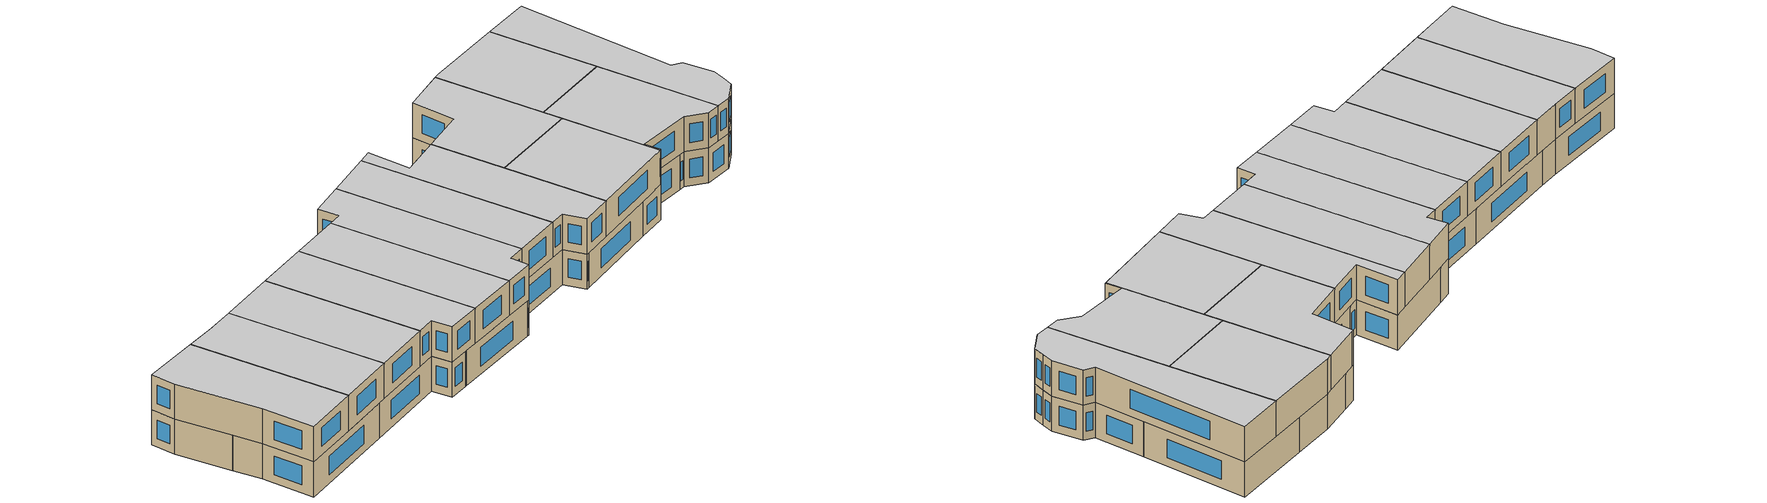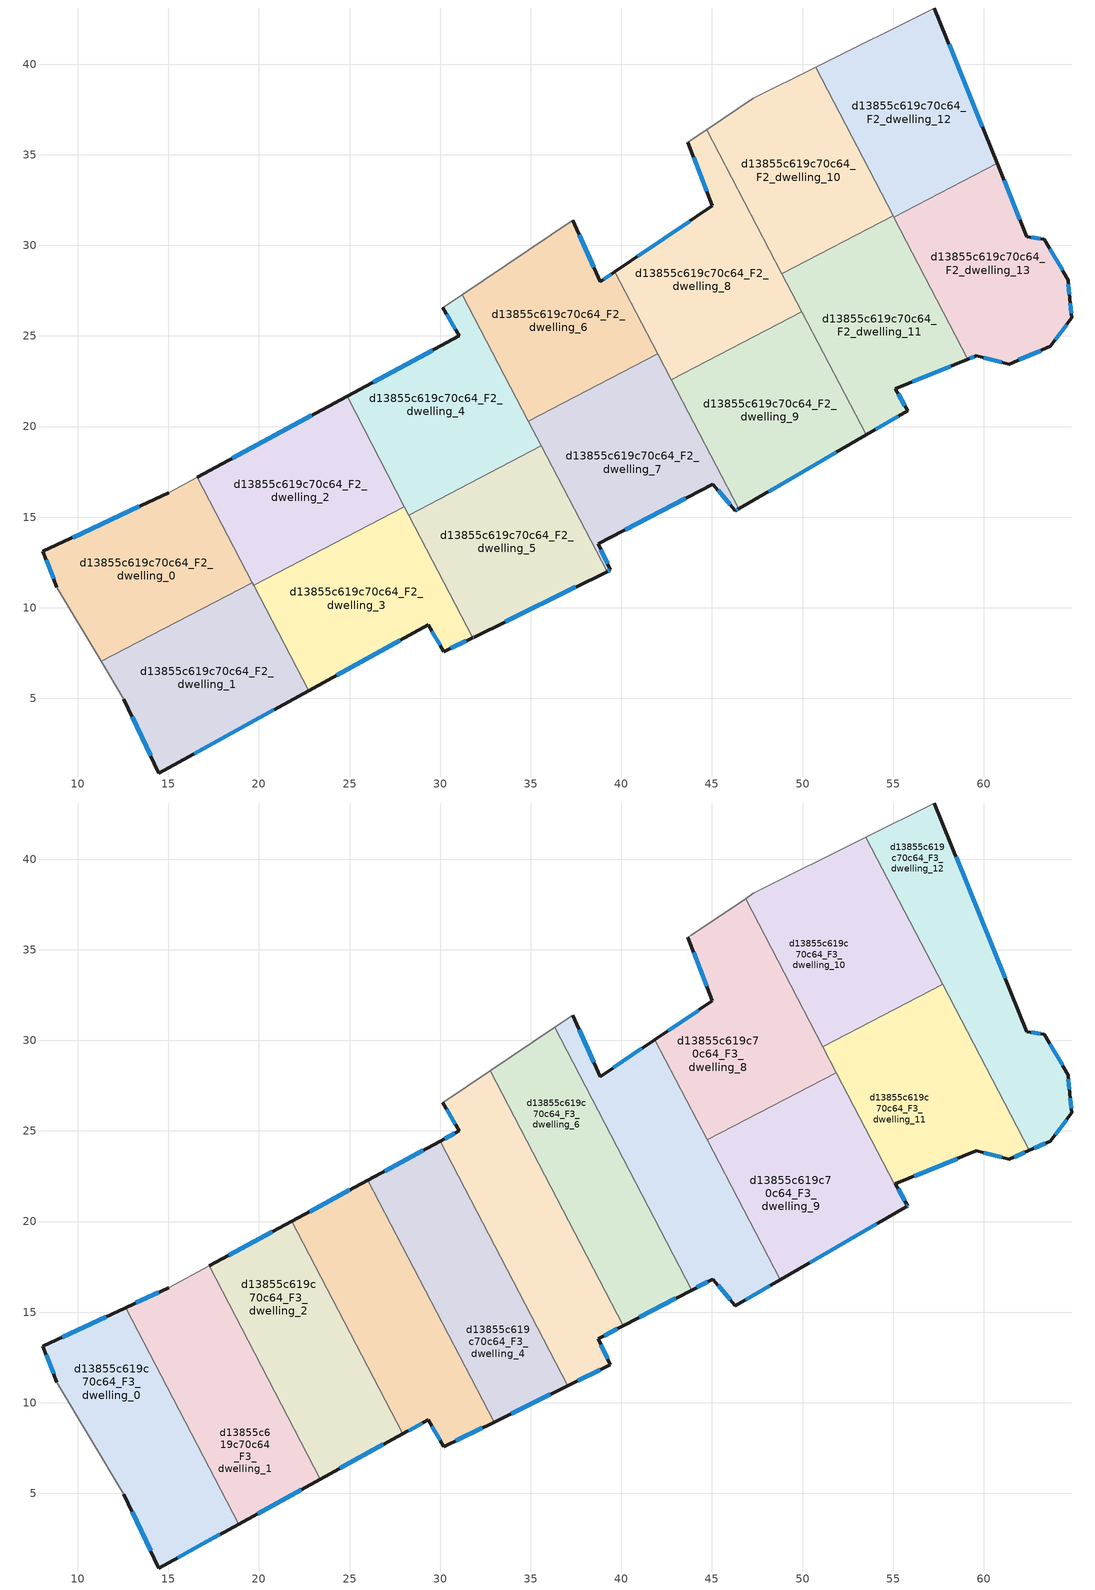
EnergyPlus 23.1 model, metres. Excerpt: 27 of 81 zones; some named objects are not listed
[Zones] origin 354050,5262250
d13855c619c70c64_F2_dwelling_0
 floor to d13855c619c70c64_F1_dwelling_0 (EU_floor_Construction): 16.6,17.2 19.63,11.39 11.3,7.04 8.85,11.13 8.08,13.12 15.03,16.36 z6
 wall outside (EU_wall_Construction): 15.03,16.36 8.08,13.12 8.85,11.13 z6:9
 wall adiabatic (EU_wall_Construction): 8.85,11.13 11.3,7.04 / 16.6,17.2 15.03,16.36 z6:9
 wall to d13855c619c70c64_F2_dwelling_1 (EU_wall_Construction): 11.3,7.04 19.63,11.39 z6:9
 wall to d13855c619c70c64_F2_dwelling_2 (EU_wall_Construction): 19.63,11.39 16.6,17.2 z6:9
 window (EU_Window_Construction): 8.26,12.65 8.67,11.59 / 13.39,15.59 9.71,13.88 z6.7:8.3
d13855c619c70c64_F2_dwelling_1
 floor to d13855c619c70c64_F1_dwelling_1 (EU_floor_Construction): 19.63,11.39 22.74,5.43 14.48,0.88 12.55,4.95 11.3,7.04 z6
 wall outside (EU_wall_Construction): 12.55,4.95 14.48,0.88 22.74,5.43 z6:9
 wall adiabatic (EU_wall_Construction): 11.3,7.04 12.55,4.95 z6:9
 wall to d13855c619c70c64_F2_dwelling_3 (EU_wall_Construction): 22.74,5.43 19.71,11.24 z6:9
 wall to d13855c619c70c64_F2_dwelling_2 (EU_wall_Construction): 19.71,11.24 19.63,11.39 z6:9
 window (EU_Window_Construction): 13,4 14.03,1.84 / 16.42,1.95 20.8,4.36 z6.7:8.3
d13855c619c70c64_F2_dwelling_10
 floor to d13855c619c70c64_F1_dwelling_10 (EU_floor_Construction): 50.72,39.83 54.99,31.64 48.86,28.43 44.71,36.38 47.29,38.11 z6
 wall to d13855c619c70c64_F2_dwelling_11 (EU_wall_Construction): 48.86,28.43 54.99,31.64 z6:9
 wall adiabatic (EU_wall_Construction): 50.72,39.83 47.29,38.11 44.71,36.38 z6:9
 wall to d13855c619c70c64_F2_dwelling_8 (EU_wall_Construction): 44.71,36.38 48.86,28.43 z6:9
 wall to d13855c619c70c64_F2_dwelling_12 (EU_wall_Construction): 54.99,31.64 50.72,39.83 z6:9
d13855c619c70c64_F2_dwelling_11
 floor to d13855c619c70c64_F1_dwelling_11 (EU_floor_Construction): 54.99,31.64 59.13,23.71 55.12,22.08 55.82,20.88 53.5,19.53 48.86,28.43 z6
 wall outside (EU_wall_Construction): 53.5,19.53 55.82,20.88 55.12,22.08 59.13,23.71 z6:9
 wall to d13855c619c70c64_F2_dwelling_9 (EU_wall_Construction): 49.96,26.33 53.5,19.53 z6:9
 wall to d13855c619c70c64_F2_dwelling_13 (EU_wall_Construction): 59.13,23.71 55.03,31.56 z6:9
 wall to d13855c619c70c64_F2_dwelling_8 (EU_wall_Construction): 48.86,28.43 49.96,26.33 z6:9
 wall to d13855c619c70c64_F2_dwelling_12 (EU_wall_Construction): 55.03,31.56 54.99,31.64 z6:9
 window (EU_Window_Construction): 55.66,21.16 55.29,21.8 / 54.05,19.85 55.27,20.56 / 56.07,22.47 58.19,23.33 z6.7:8.3
d13855c619c70c64_F2_dwelling_12
 floor to d13855c619c70c64_F1_dwelling_12 (EU_floor_Construction): 57.28,43.1 60.74,34.54 55.03,31.56 50.72,39.83 z6
 wall outside (EU_wall_Construction): 60.74,34.54 57.28,43.1 z6:9
 wall to d13855c619c70c64_F2_dwelling_13 (EU_wall_Construction): 55.03,31.56 60.74,34.54 z6:9
 wall adiabatic (EU_wall_Construction): 57.28,43.1 50.72,39.83 z6:9
 window (EU_Window_Construction): 59.93,36.55 58.1,41.09 z6.7:8.3
 ceiling adiabatic (EU_roof_Construction): 60.74,34.54 57.28,43.1 53.5,41.21 57.78,33 z9
d13855c619c70c64_F2_dwelling_13
 floor to d13855c619c70c64_F1_dwelling_13 (EU_floor_Construction): 60.74,34.54 62.39,30.46 63.35,30.35 64.66,28.08 64.75,27.06 64.85,26 63.68,24.43 61.41,23.45 59.58,23.9 59.13,23.71 55.03,31.56 z6
 wall outside (EU_wall_Construction): 59.13,23.71 59.58,23.9 61.41,23.45 63.68,24.43 64.85,26 64.75,27.06 64.66,28.08 63.35,30.35 62.39,30.46 60.74,34.54 z6:9
 window (EU_Window_Construction): 64.73,27.3 64.68,27.84 / 64.82,26.25 64.77,26.81 / 63.96,24.8 64.57,25.63 / 61.95,23.68 63.15,24.2 / 60.01,23.79 60.98,23.55 / 59.24,23.76 59.47,23.85 / 62,31.42 61.13,33.58 / 63.12,30.38 62.61,30.44 / 64.35,28.62 63.66,29.82 z6.7:8.3
d13855c619c70c64_F2_dwelling_2
 floor to d13855c619c70c64_F1_dwelling_2 (EU_floor_Construction): 24.86,21.66 28.03,15.58 19.71,11.24 16.6,17.2 z6
 wall outside (EU_wall_Construction): 24.86,21.66 16.6,17.2 z6:9
 wall to d13855c619c70c64_F2_dwelling_3 (EU_wall_Construction): 19.71,11.24 28.03,15.58 z6:9
 wall to d13855c619c70c64_F2_dwelling_4 (EU_wall_Construction): 28.03,15.58 24.86,21.66 z6:9
 window (EU_Window_Construction): 22.92,20.61 18.54,18.25 z6.7:8.3
d13855c619c70c64_F2_dwelling_3
 floor to d13855c619c70c64_F1_dwelling_3 (EU_floor_Construction): 28.03,15.58 31.81,8.35 30.21,7.57 29.34,9.06 22.74,5.43 19.71,11.24 z6
 wall outside (EU_wall_Construction): 22.74,5.43 29.34,9.06 30.21,7.57 31.81,8.35 z6:9
 wall to d13855c619c70c64_F2_dwelling_5 (EU_wall_Construction): 31.81,8.35 28.28,15.11 z6:9
 wall to d13855c619c70c64_F2_dwelling_4 (EU_wall_Construction): 28.28,15.11 28.03,15.58 z6:9
 window (EU_Window_Construction): 24.29,6.28 27.79,8.21 / 30.58,7.75 31.43,8.17 / 29.54,8.71 30,7.92 z6.7:8.3
d13855c619c70c64_F2_dwelling_4
 floor to d13855c619c70c64_F1_dwelling_4 (EU_floor_Construction): 31.23,27.28 35.59,18.93 28.28,15.11 24.86,21.66 31.06,25.01 30.15,26.55 z6
 wall outside (EU_wall_Construction): 30.15,26.55 31.06,25.01 24.86,21.66 z6:9
 wall adiabatic (EU_wall_Construction): 31.23,27.28 30.15,26.55 z6:9
 wall to d13855c619c70c64_F2_dwelling_5 (EU_wall_Construction): 28.28,15.11 35.59,18.93 z6:9
 wall to d13855c619c70c64_F2_dwelling_6 (EU_wall_Construction): 34.88,20.3 31.23,27.28 z6:9
 wall to d13855c619c70c64_F2_dwelling_7 (EU_wall_Construction): 35.59,18.93 34.88,20.3 z6:9
 window (EU_Window_Construction): 30.36,26.19 30.85,25.37 / 29.6,24.22 26.32,22.45 z6.7:8.3
d13855c619c70c64_F2_dwelling_5
 floor to d13855c619c70c64_F1_dwelling_5 (EU_floor_Construction): 35.59,18.93 39.21,12 31.87,8.38 31.81,8.35 28.28,15.11 z6
 wall outside (EU_wall_Construction): 31.81,8.35 31.87,8.38 39.21,12 z6:9
 wall to d13855c619c70c64_F2_dwelling_7 (EU_wall_Construction): 39.21,12 35.59,18.93 z6:9
 window (EU_Window_Construction): 33.6,9.23 37.49,11.15 / 31.82,8.36 31.86,8.38 z6.7:8.3
d13855c619c70c64_F2_dwelling_6
 floor to d13855c619c70c64_F1_dwelling_6 (EU_floor_Construction): 39.64,28.55 42,24.02 34.88,20.3 31.23,27.28 37.31,31.38 38.84,28 z6
 wall outside (EU_wall_Construction): 39.64,28.55 38.84,28 37.31,31.38 z6:9
 wall to d13855c619c70c64_F2_dwelling_7 (EU_wall_Construction): 34.88,20.3 42,24.02 z6:9
 wall adiabatic (EU_wall_Construction): 37.31,31.38 31.23,27.28 z6:9
 wall to d13855c619c70c64_F2_dwelling_8 (EU_wall_Construction): 42,24.02 39.64,28.55 z6:9
 window (EU_Window_Construction): 38.48,28.8 37.67,30.59 / 39.45,28.42 39.02,28.13 z6.7:8.3
d13855c619c70c64_F2_dwelling_7
 floor to d13855c619c70c64_F1_dwelling_7 (EU_floor_Construction): 42,24.02 46.47,15.46 46.3,15.35 45.05,16.82 38.72,13.54 39.4,12.09 39.21,12 34.88,20.3 z6
 wall outside (EU_wall_Construction): 39.21,12 39.4,12.09 38.72,13.54 45.05,16.82 46.3,15.35 46.47,15.46 z6:9
 wall to d13855c619c70c64_F2_dwelling_9 (EU_wall_Construction): 46.47,15.46 42.76,22.57 z6:9
 wall to d13855c619c70c64_F2_dwelling_8 (EU_wall_Construction): 42.76,22.58 42,24.02 z6:9
 window (EU_Window_Construction): 46.34,15.38 46.43,15.43 / 45.35,16.47 46.01,15.7 / 40.2,14.31 43.57,16.05 / 39.24,12.43 38.88,13.2 / 39.25,12.02 39.35,12.07 z6.7:8.3
d13855c619c70c64_F2_dwelling_8
 floor to d13855c619c70c64_F1_dwelling_8 (EU_floor_Construction): 44.71,36.38 49.96,26.33 42.76,22.58 39.64,28.55 45.03,32.18 43.68,35.68 z6
 wall outside (EU_wall_Construction): 43.68,35.68 45.03,32.18 39.64,28.55 z6:9
 wall adiabatic (EU_wall_Construction): 44.71,36.38 43.68,35.68 z6:9
 wall to d13855c619c70c64_F2_dwelling_9 (EU_wall_Construction): 42.76,22.58 49.96,26.33 z6:9
 window (EU_Window_Construction): 43.99,34.86 44.71,33 / 43.76,31.32 40.91,29.4 z6.7:8.3
d13855c619c70c64_F2_dwelling_9
 floor to d13855c619c70c64_F1_dwelling_9 (EU_floor_Construction): 49.96,26.33 53.5,19.53 46.47,15.46 42.76,22.58 z6
 wall outside (EU_wall_Construction): 46.47,15.46 53.5,19.53 z6:9
 window (EU_Window_Construction): 48.12,16.41 51.85,18.58 z6.7:8.3
d13855c619c70c64_F3_dwelling_0
 floor to d13855c619c70c64_F2_dwelling_0 (EU_floor_Construction): 12.65,15.24 15.72,9.35 11.3,7.04 8.85,11.13 8.08,13.12 z9
 floor to d13855c619c70c64_F2_dwelling_1 (EU_floor_Construction): 15.72,9.35 18.88,3.3 14.48,0.88 12.55,4.95 11.3,7.04 z9
 wall outside (EU_wall_Construction): 12.55,4.95 14.48,0.88 18.88,3.3 / 12.65,15.25 8.08,13.12 8.85,11.13 z9:12
 wall adiabatic (EU_wall_Construction): 8.85,11.13 12.55,4.95 z9:12
 wall to d13855c619c70c64_F3_dwelling_1 (EU_wall_Construction): 18.88,3.3 12.65,15.25 z9:12
 window (EU_Window_Construction): 15.51,1.45 17.85,2.73 / 13,4 14.03,1.84 / 8.26,12.65 8.67,11.59 / 11.57,14.74 9.15,13.62 z9.7:11.3
 ceiling to d13855c619c70c64_F4_dwelling_0 (EU_floor_Construction): 18.88,3.3 12.65,15.25 8.08,13.12 8.85,11.13 12.55,4.95 14.48,0.88 z12
d13855c619c70c64_F3_dwelling_1
 floor to d13855c619c70c64_F2_dwelling_1 (EU_floor_Construction): 19.63,11.39 22.74,5.43 18.88,3.3 15.72,9.35 z9
 floor to d13855c619c70c64_F2_dwelling_0 (EU_floor_Construction): 16.6,17.2 19.63,11.39 15.72,9.35 12.65,15.24 15.03,16.36 z9
 floor to d13855c619c70c64_F2_dwelling_2 (EU_floor_Construction): 17.25,17.55 20.37,11.58 19.71,11.24 16.6,17.2 z9
 floor to d13855c619c70c64_F2_dwelling_3 (EU_floor_Construction): 20.37,11.58 23.39,5.79 22.74,5.43 19.71,11.24 z9
 wall outside (EU_wall_Construction): 18.88,3.3 23.39,5.79 / 15.03,16.36 12.65,15.25 z9:12
 wall adiabatic (EU_wall_Construction): 17.25,17.55 15.03,16.36 z9:12
 wall to d13855c619c70c64_F3_dwelling_2 (EU_wall_Construction): 23.39,5.79 17.25,17.55 z9:12
 window (EU_Window_Construction): 19.94,3.88 22.33,5.2 / 14.47,16.09 13.2,15.51 z9.7:11.3
 ceiling to d13855c619c70c64_F4_dwelling_1 (EU_floor_Construction): 23.39,5.79 17.25,17.55 15.03,16.36 12.65,15.25 18.88,3.3 z12
d13855c619c70c64_F3_dwelling_10
 floor to d13855c619c70c64_F2_dwelling_10 (EU_floor_Construction): 50.72,39.83 54.98,31.67 51.12,29.66 46.86,37.82 47.29,38.11 z9
 floor to d13855c619c70c64_F2_dwelling_12 (EU_floor_Construction): 53.5,41.21 57.73,33.1 54.98,31.67 50.72,39.83 z9
 wall adiabatic (EU_wall_Construction): 53.5,41.21 47.29,38.11 46.86,37.82 z9:12
 wall to d13855c619c70c64_F3_dwelling_11 (EU_wall_Construction): 51.12,29.66 57.73,33.1 z9:12
 wall to d13855c619c70c64_F3_dwelling_12 (EU_wall_Construction): 57.73,33.1 53.5,41.21 z9:12
 wall to d13855c619c70c64_F3_dwelling_8 (EU_wall_Construction): 46.86,37.82 51.12,29.66 z9:12
 ceiling to d13855c619c70c64_F4_dwelling_10 (EU_floor_Construction): 57.73,33.1 53.5,41.21 47.29,38.11 46.86,37.82 51.12,29.66 z12
d13855c619c70c64_F3_dwelling_11
 floor to d13855c619c70c64_F2_dwelling_11 (EU_floor_Construction): 54.99,31.64 59.13,23.71 55.12,22.08 55.82,20.88 55.73,20.82 51.14,29.62 z9
 floor to d13855c619c70c64_F2_dwelling_13 (EU_floor_Construction): 57.78,33 62.52,23.93 61.41,23.45 59.58,23.9 59.13,23.71 55.03,31.56 z9
 floor to d13855c619c70c64_F2_dwelling_12 (EU_floor_Construction): 57.73,33.1 57.78,33 55.03,31.56 54.98,31.67 z9
 floor to d13855c619c70c64_F2_dwelling_10 (EU_floor_Construction): 54.98,31.67 54.99,31.64 51.14,29.62 51.12,29.66 z9
 wall outside (EU_wall_Construction): 55.73,20.82 55.82,20.88 55.12,22.08 59.58,23.9 61.41,23.45 62.52,23.92 z9:12
 wall to d13855c619c70c64_F3_dwelling_9 (EU_wall_Construction): 51.87,28.23 55.73,20.82 z9:12
 wall to d13855c619c70c64_F3_dwelling_12 (EU_wall_Construction): 62.52,23.92 57.73,33.1 z9:12
 wall to d13855c619c70c64_F3_dwelling_8 (EU_wall_Construction): 51.12,29.65 51.86,28.23 z9:12
 window (EU_Window_Construction): 56.17,22.51 58.53,23.47 / 55.66,21.16 55.29,21.8 / 55.75,20.84 55.8,20.86 / 61.67,23.56 62.26,23.81 / 60.01,23.79 60.98,23.55 z9.7:11.3
 ceiling to d13855c619c70c64_F4_dwelling_11 (EU_floor_Construction): 61.41,23.45 62.52,23.92 57.73,33.1 51.12,29.66 55.73,20.82 55.82,20.88 55.12,22.08 59.58,23.9 z12
d13855c619c70c64_F3_dwelling_12
 floor to d13855c619c70c64_F2_dwelling_13 (EU_floor_Construction): 60.74,34.54 62.39,30.46 63.35,30.35 64.66,28.08 64.75,27.06 64.85,26 63.68,24.43 62.52,23.93 57.78,33 z9
 floor adiabatic (EU_floor_Construction): 57.28,43.1 60.74,34.54 57.78,33 53.5,41.21 z9
 wall outside (EU_wall_Construction): 62.52,23.92 63.68,24.43 64.85,26 64.75,27.06 64.66,28.08 63.35,30.35 62.39,30.46 57.28,43.1 z9:12
 wall adiabatic (EU_wall_Construction): 57.28,43.1 53.5,41.21 z9:12
 window (EU_Window_Construction): 64.35,28.62 63.66,29.82 / 64.73,27.3 64.68,27.84 / 64.82,26.25 64.77,26.81 / 63.96,24.8 64.57,25.63 / 62.79,24.04 63.41,24.31 / 61.19,33.43 58.48,40.13 / 63.12,30.38 62.61,30.44 z9.7:11.3
 ceiling to d13855c619c70c64_F4_dwelling_12 (EU_floor_Construction): 63.68,24.43 64.85,26 64.75,27.06 64.66,28.08 63.35,30.35 62.39,30.46 57.28,43.1 53.5,41.21 62.52,23.92 z12
d13855c619c70c64_F3_dwelling_2
 floor to d13855c619c70c64_F2_dwelling_2 (EU_floor_Construction): 21.81,20.01 24.96,13.98 20.37,11.58 17.25,17.55 z9
 floor to d13855c619c70c64_F2_dwelling_3 (EU_floor_Construction): 24.96,13.98 27.93,8.29 23.39,5.79 20.37,11.58 z9
 wall outside (EU_wall_Construction): 21.81,20.01 17.25,17.55 / 23.39,5.79 27.93,8.29 z9:12
 wall to d13855c619c70c64_F3_dwelling_3 (EU_wall_Construction): 27.93,8.29 21.81,20.01 z9:12
 window (EU_Window_Construction): 20.74,19.44 18.32,18.13 / 24.46,6.37 26.86,7.7 z9.7:11.3
 ceiling to d13855c619c70c64_F4_dwelling_2 (EU_floor_Construction): 27.93,8.29 21.81,20.01 17.25,17.55 23.39,5.79 z12
d13855c619c70c64_F3_dwelling_3
 floor to d13855c619c70c64_F2_dwelling_3 (EU_floor_Construction): 28.03,15.58 31.81,8.35 30.21,7.57 29.34,9.06 27.93,8.29 24.96,13.98 z9
 floor to d13855c619c70c64_F2_dwelling_2 (EU_floor_Construction): 24.86,21.66 28.03,15.58 24.96,13.98 21.81,20.01 z9
 floor to d13855c619c70c64_F2_dwelling_4 (EU_floor_Construction): 26.01,22.28 29.43,15.72 28.28,15.11 24.86,21.66 z9
 floor to d13855c619c70c64_F2_dwelling_5 (EU_floor_Construction): 29.43,15.72 32.98,8.93 31.81,8.35 28.28,15.11 z9
 wall outside (EU_wall_Construction): 27.93,8.29 29.34,9.06 30.21,7.57 32.98,8.93 / 26.01,22.28 21.81,20.01 z9:12
 wall to d13855c619c70c64_F3_dwelling_4 (EU_wall_Construction): 32.98,8.93 26.01,22.28 z9:12
 window (EU_Window_Construction): 29.54,8.71 30,7.92 / 28.26,8.47 29.01,8.88 / 25.02,21.75 22.79,20.55 / 30.86,7.89 32.33,8.61 z9.7:11.3
 ceiling to d13855c619c70c64_F4_dwelling_3 (EU_floor_Construction): 32.98,8.93 26.01,22.28 21.81,20.01 27.93,8.29 29.34,9.06 30.21,7.57 z12
d13855c619c70c64_F3_dwelling_4
 floor to d13855c619c70c64_F2_dwelling_4 (EU_floor_Construction): 30,24.43 33.45,17.81 29.43,15.72 26.01,22.28 z9
 floor to d13855c619c70c64_F2_dwelling_5 (EU_floor_Construction): 33.45,17.81 37.04,10.93 32.98,8.93 29.43,15.72 z9
 wall outside (EU_wall_Construction): 30,24.43 26.01,22.28 / 32.98,8.93 37.04,10.93 z9:12
 wall to d13855c619c70c64_F3_dwelling_5 (EU_wall_Construction): 37.04,10.93 30,24.43 z9:12
 window (EU_Window_Construction): 29.06,23.93 26.94,22.79 / 33.93,9.4 36.09,10.46 z9.7:11.3
 ceiling to d13855c619c70c64_F4_dwelling_4 (EU_floor_Construction): 37.04,10.93 30,24.43 26.01,22.28 32.98,8.93 z12
d13855c619c70c64_F3_dwelling_5
 floor to d13855c619c70c64_F2_dwelling_4 (EU_floor_Construction): 31.23,27.28 35.59,18.93 33.45,17.81 30,24.43 31.06,25.01 30.15,26.55 z9
 floor to d13855c619c70c64_F2_dwelling_5 (EU_floor_Construction): 35.59,18.93 39.21,12 37.04,10.93 33.45,17.81 z9
 floor to d13855c619c70c64_F2_dwelling_6 (EU_floor_Construction): 32.77,28.32 36.51,21.16 34.88,20.3 31.23,27.28 z9
 floor to d13855c619c70c64_F2_dwelling_7 (EU_floor_Construction): 36.51,21.16 40.11,14.26 38.72,13.54 39.4,12.09 39.21,12 34.88,20.3 z9
 wall outside (EU_wall_Construction): 37.04,10.93 39.4,12.09 38.72,13.54 40.11,14.26 / 30.15,26.55 31.06,25.01 30,24.43 z9:12
 wall to d13855c619c70c64_F3_dwelling_6 (EU_wall_Construction): 40.11,14.26 32.77,28.32 z9:12
 wall adiabatic (EU_wall_Construction): 32.77,28.32 30.15,26.55 z9:12
 window (EU_Window_Construction): 39.04,13.71 39.78,14.09 / 39.24,12.43 38.88,13.2 / 37.6,11.2 38.84,11.82 / 30.81,24.87 30.25,24.57 / 30.36,26.19 30.85,25.37 z9.7:11.3
 ceiling to d13855c619c70c64_F4_dwelling_5 (EU_floor_Construction): 39.4,12.09 38.72,13.54 40.11,14.26 32.77,28.32 30.15,26.55 31.06,25.01 30,24.43 37.04,10.93 z12
d13855c619c70c64_F3_dwelling_6
 floor to d13855c619c70c64_F2_dwelling_6 (EU_floor_Construction): 36.33,30.72 40.29,23.13 36.51,21.16 32.77,28.32 z9
 floor to d13855c619c70c64_F2_dwelling_7 (EU_floor_Construction): 40.29,23.13 43.9,16.22 40.11,14.26 36.51,21.16 z9
 wall outside (EU_wall_Construction): 40.11,14.26 43.9,16.22 z9:12
 wall adiabatic (EU_wall_Construction): 36.33,30.72 32.77,28.32 z9:12
 wall to d13855c619c70c64_F3_dwelling_7 (EU_wall_Construction): 43.9,16.22 36.33,30.72 z9:12
 window (EU_Window_Construction): 41,14.72 43.01,15.76 z9.7:11.3
 ceiling to d13855c619c70c64_F4_dwelling_6 (EU_floor_Construction): 43.9,16.22 36.33,30.72 32.77,28.32 40.11,14.26 z12
d13855c619c70c64_F3_dwelling_7
 floor to d13855c619c70c64_F2_dwelling_7 (EU_floor_Construction): 42,24.02 46.47,15.46 46.3,15.35 45.05,16.82 43.9,16.22 40.29,23.13 z9
 floor to d13855c619c70c64_F2_dwelling_6 (EU_floor_Construction): 39.64,28.55 42,24.02 40.29,23.13 36.33,30.72 37.31,31.38 38.84,28 z9
 floor to d13855c619c70c64_F2_dwelling_8 (EU_floor_Construction): 41.84,30.03 45.1,23.8 42.76,22.58 39.64,28.55 z9
 floor to d13855c619c70c64_F2_dwelling_9 (EU_floor_Construction): 45.1,23.8 48.76,16.78 46.47,15.46 42.76,22.58 z9
 wall outside (EU_wall_Construction): 43.9,16.22 45.05,16.82 46.3,15.35 48.76,16.78 / 41.84,30.03 38.84,28 37.31,31.38 z9:12
 wall adiabatic (EU_wall_Construction): 37.31,31.38 36.33,30.72 z9:12
 wall to d13855c619c70c64_F3_dwelling_9 (EU_wall_Construction): 48.76,16.78 44.73,24.5 z9:12
 wall to d13855c619c70c64_F3_dwelling_8 (EU_wall_Construction): 44.73,24.5 41.84,30.03 z9:12
 window (EU_Window_Construction): 46.88,15.69 48.18,16.45 / 45.35,16.47 46.01,15.7 / 44.17,16.36 44.78,16.68 / 38.48,28.8 37.67,30.59 / 41.14,29.56 39.54,28.48 z9.7:11.3
 ceiling to d13855c619c70c64_F4_dwelling_7 (EU_floor_Construction): 48.76,16.78 41.84,30.03 38.84,28 37.31,31.38 36.33,30.72 43.9,16.22 45.05,16.82 46.3,15.35 z12
d13855c619c70c64_F3_dwelling_8
 floor to d13855c619c70c64_F2_dwelling_8 (EU_floor_Construction): 44.71,36.38 49.59,27.04 44.73,24.5 41.84,30.03 45.03,32.18 43.68,35.68 43.85,35.79 z9
 floor to d13855c619c70c64_F2_dwelling_10 (EU_floor_Construction): 46.86,37.82 51.14,29.62 48.86,28.43 44.71,36.38 z9
 floor to d13855c619c70c64_F2_dwelling_11 (EU_floor_Construction): 51.14,29.62 51.86,28.23 49.59,27.04 48.86,28.43 z9
 wall outside (EU_wall_Construction): 43.68,35.68 45.03,32.18 41.84,30.03 z9:12
 wall to d13855c619c70c64_F3_dwelling_9 (EU_wall_Construction): 44.73,24.5 51.86,28.23 z9:12
 wall adiabatic (EU_wall_Construction): 46.86,37.82 43.85,35.79 43.68,35.68 z9:12
 window (EU_Window_Construction): 44.28,31.67 42.59,30.53 / 43.99,34.86 44.71,33 z9.7:11.3
 ceiling to d13855c619c70c64_F4_dwelling_8 (EU_floor_Construction): 51.86,28.23 46.86,37.82 43.85,35.79 43.68,35.68 45.03,32.18 41.84,30.03 44.73,24.5 z12
d13855c619c70c64_F3_dwelling_9
 floor to d13855c619c70c64_F2_dwelling_9 (EU_floor_Construction): 49.96,26.33 53.5,19.53 48.76,16.78 45.1,23.8 z9
 floor to d13855c619c70c64_F2_dwelling_11 (EU_floor_Construction): 51.86,28.23 55.73,20.82 53.5,19.53 49.59,27.04 z9
 floor to d13855c619c70c64_F2_dwelling_8 (EU_floor_Construction): 49.59,27.04 49.96,26.33 45.1,23.8 44.73,24.5 z9
 wall outside (EU_wall_Construction): 48.76,16.78 55.73,20.82 z9:12
 window (EU_Window_Construction): 50.4,17.73 54.09,19.87 z9.7:11.3
 ceiling to d13855c619c70c64_F4_dwelling_9 (EU_floor_Construction): 55.73,20.82 51.86,28.23 44.73,24.5 48.76,16.78 z12
[Building]
EU S2 Campaign: North Axis=0; Terrain=City; Solar Distribution=FullExterior
[Site:Location]
Budapest.Ferenc.Liszt.Intl.AP: Latitude=47.437; Longitude=19.256; Time Zone=1; Elevation=185
[SizingPeriod:WeatherFileDays]
AnnualSizingPeriod: Begin Month=1; Begin Day of Month=1; End Month=12; End Day of Month=31; Day of Week for Start Day=Monday; Use Weather File Daylight Saving Period=No; Use Weather File Rain and Snow Indicators=No
[MATERIAL]
EU_InternalMass_Material: Roughness=MediumRough; Thickness=0.1; Conductivity=1; Density=1800; Specific Heat=900; Thermal Absorptance=0.9; Solar Absorptance=0.7; Visible Absorptance=0.7
[MATERIAL:NOMASS] Roughness=MediumRough; Thermal Absorptance=0.9; Solar Absorptance=0.7; Visible Absorptance=0.7
Name | Thermal Resistance
EU_wall_NoMass | 0.832559
EU_roof_NoMass | 1.39638
EU_floor_NoMass | 0.872794
[WINDOWMATERIAL:SIMPLEGLAZINGSYSTEM]
EU_Window_SimpleGlazing: UFactor=2.79869; Solar Heat Gain Coefficient=0.75; Visible Transmittance=0.75
[CONSTRUCTION]
EU_wall_Construction: EU_wall_NoMass
EU_roof_Construction: EU_roof_NoMass
EU_floor_Construction: EU_floor_NoMass
EU_Window_Construction: EU_Window_SimpleGlazing
EU_InternalMass_Construction: EU_InternalMass_Material
[ZONE] Type=1; Multiplier=1; Ceiling Height=autocalculate; Floor Area=autocalculate; Part of Total Floor Area=Yes
Name | Volume
d13855c619c70c64_F2_dwelling_0; d13855c619c70c64_F2_dwelling_6 | 191.247
d13855c619c70c64_F3_dwelling_0; d13855c619c70c64_F3_dwelling_4 | 205.956
d13855c619c70c64_F2_dwelling_1 | 191.25
d13855c619c70c64_F3_dwelling_1; d13855c619c70c64_F3_dwelling_12 | 205.963
d13855c619c70c64_F2_dwelling_10 | 191.259
d13855c619c70c64_F3_dwelling_10 | 205.96
d13855c619c70c64_F2_dwelling_11 | 191.258
d13855c619c70c64_F3_dwelling_11 | 205.975
d13855c619c70c64_F2_dwelling_12 | 191.24
d13855c619c70c64_F2_dwelling_13 | 191.23
d13855c619c70c64_F2_dwelling_2 | 191.26
d13855c619c70c64_F3_dwelling_2 | 205.974
d13855c619c70c64_F2_dwelling_3 | 191.272
d13855c619c70c64_F3_dwelling_3 | 205.93
d13855c619c70c64_F2_dwelling_4 | 191.237
d13855c619c70c64_F2_dwelling_5 | 191.245
d13855c619c70c64_F3_dwelling_5 | 205.981
d13855c619c70c64_F3_dwelling_6 | 205.952
d13855c619c70c64_F2_dwelling_7 | 191.242
d13855c619c70c64_F3_dwelling_7 | 205.966
d13855c619c70c64_F2_dwelling_8 | 191.261
d13855c619c70c64_F3_dwelling_8 | 205.939
d13855c619c70c64_F2_dwelling_9 | 191.231
d13855c619c70c64_F3_dwelling_9 | 205.938
[INTERNALMASS] Construction=EU_InternalMass_Construction
Name | Zone or ZoneList | Surface Area
d13855c619c70c64_F2_dwelling_0_EU_InternalMass | d13855c619c70c64_F2_dwelling_0 | 63.7496
d13855c619c70c64_F2_dwelling_1_EU_InternalMass | d13855c619c70c64_F2_dwelling_1 | 63.7485
d13855c619c70c64_F2_dwelling_2_EU_InternalMass | d13855c619c70c64_F2_dwelling_2 | 63.7523
d13855c619c70c64_F2_dwelling_3_EU_InternalMass | d13855c619c70c64_F2_dwelling_3 | 63.7565
d13855c619c70c64_F2_dwelling_4_EU_InternalMass | d13855c619c70c64_F2_dwelling_4 | 63.745
d13855c619c70c64_F2_dwelling_5_EU_InternalMass | d13855c619c70c64_F2_dwelling_5 | 63.7478
d13855c619c70c64_F2_dwelling_6_EU_InternalMass | d13855c619c70c64_F2_dwelling_6 | 63.7481
d13855c619c70c64_F2_dwelling_7_EU_InternalMass | d13855c619c70c64_F2_dwelling_7 | 63.7469
d13855c619c70c64_F2_dwelling_8_EU_InternalMass | d13855c619c70c64_F2_dwelling_8 | 63.7543
d13855c619c70c64_F2_dwelling_9_EU_InternalMass | d13855c619c70c64_F2_dwelling_9 | 63.7439
d13855c619c70c64_F2_dwelling_10_EU_InternalMass | d13855c619c70c64_F2_dwelling_10 | 63.7533
d13855c619c70c64_F2_dwelling_11_EU_InternalMass | d13855c619c70c64_F2_dwelling_11 | 63.7528
d13855c619c70c64_F2_dwelling_12_EU_InternalMass | d13855c619c70c64_F2_dwelling_12 | 63.7467
d13855c619c70c64_F2_dwelling_13_EU_InternalMass | d13855c619c70c64_F2_dwelling_13 | 63.7429
d13855c619c70c64_F3_dwelling_0_EU_InternalMass | d13855c619c70c64_F3_dwelling_0 | 68.652
d13855c619c70c64_F3_dwelling_1_EU_InternalMass | d13855c619c70c64_F3_dwelling_1 | 68.6542
d13855c619c70c64_F3_dwelling_2_EU_InternalMass | d13855c619c70c64_F3_dwelling_2 | 68.6582
d13855c619c70c64_F3_dwelling_3_EU_InternalMass | d13855c619c70c64_F3_dwelling_3 | 68.645
d13855c619c70c64_F3_dwelling_4_EU_InternalMass | d13855c619c70c64_F3_dwelling_4 | 68.6521
d13855c619c70c64_F3_dwelling_5_EU_InternalMass | d13855c619c70c64_F3_dwelling_5 | 68.6605
d13855c619c70c64_F3_dwelling_6_EU_InternalMass | d13855c619c70c64_F3_dwelling_6 | 68.6508
d13855c619c70c64_F3_dwelling_7_EU_InternalMass | d13855c619c70c64_F3_dwelling_7 | 68.6554
d13855c619c70c64_F3_dwelling_8_EU_InternalMass | d13855c619c70c64_F3_dwelling_8 | 68.65
d13855c619c70c64_F3_dwelling_9_EU_InternalMass | d13855c619c70c64_F3_dwelling_9 | 68.6451
d13855c619c70c64_F3_dwelling_10_EU_InternalMass | d13855c619c70c64_F3_dwelling_10 | 68.6513
d13855c619c70c64_F3_dwelling_11_EU_InternalMass | d13855c619c70c64_F3_dwelling_11 | 68.6581
d13855c619c70c64_F3_dwelling_12_EU_InternalMass | d13855c619c70c64_F3_dwelling_12 | 68.6542
[OTHEREQUIPMENT] Fuel Type=Electricity; Design Level Calculation Method=Watts/Area; Power per Zone Floor Area=1; Fraction Latent=0; Fraction Radiant=0; Fraction Lost=0; Carbon Dioxide Generation Rate=0; EndUse Subcategory=EU_Step8_InternalGains
Name | Zone or ZoneList or Space or SpaceList | Schedule
EU_Step8_InternalGain_d13855c619c70c64_F2_dwelling_0_f000 | d13855c619c70c64_F2_dwelling_0 | EU_Step8_GainSchedule_d13855c619c70c64_F2_dwelling_0_f000
EU_Step8_InternalGain_d13855c619c70c64_F2_dwelling_1_f000 | d13855c619c70c64_F2_dwelling_1 | EU_Step8_GainSchedule_d13855c619c70c64_F2_dwelling_1_f000
EU_Step8_InternalGain_d13855c619c70c64_F2_dwelling_2_f000 | d13855c619c70c64_F2_dwelling_2 | EU_Step8_GainSchedule_d13855c619c70c64_F2_dwelling_2_f000
EU_Step8_InternalGain_d13855c619c70c64_F2_dwelling_3_f000 | d13855c619c70c64_F2_dwelling_3 | EU_Step8_GainSchedule_d13855c619c70c64_F2_dwelling_3_f000
EU_Step8_InternalGain_d13855c619c70c64_F2_dwelling_4_f000 | d13855c619c70c64_F2_dwelling_4 | EU_Step8_GainSchedule_d13855c619c70c64_F2_dwelling_4_f000
EU_Step8_InternalGain_d13855c619c70c64_F2_dwelling_5_f000 | d13855c619c70c64_F2_dwelling_5 | EU_Step8_GainSchedule_d13855c619c70c64_F2_dwelling_5_f000
EU_Step8_InternalGain_d13855c619c70c64_F2_dwelling_6_f000 | d13855c619c70c64_F2_dwelling_6 | EU_Step8_GainSchedule_d13855c619c70c64_F2_dwelling_6_f000
EU_Step8_InternalGain_d13855c619c70c64_F2_dwelling_7_f000 | d13855c619c70c64_F2_dwelling_7 | EU_Step8_GainSchedule_d13855c619c70c64_F2_dwelling_7_f000
EU_Step8_InternalGain_d13855c619c70c64_F2_dwelling_8_f000 | d13855c619c70c64_F2_dwelling_8 | EU_Step8_GainSchedule_d13855c619c70c64_F2_dwelling_8_f000
EU_Step8_InternalGain_d13855c619c70c64_F2_dwelling_9_f000 | d13855c619c70c64_F2_dwelling_9 | EU_Step8_GainSchedule_d13855c619c70c64_F2_dwelling_9_f000
EU_Step8_InternalGain_d13855c619c70c64_F2_dwelling_10_f000 | d13855c619c70c64_F2_dwelling_10 | EU_Step8_GainSchedule_d13855c619c70c64_F2_dwelling_10_f000
EU_Step8_InternalGain_d13855c619c70c64_F2_dwelling_11_f000 | d13855c619c70c64_F2_dwelling_11 | EU_Step8_GainSchedule_d13855c619c70c64_F2_dwelling_11_f000
EU_Step8_InternalGain_d13855c619c70c64_F2_dwelling_12_f000 | d13855c619c70c64_F2_dwelling_12 | EU_Step8_GainSchedule_d13855c619c70c64_F2_dwelling_12_f000
EU_Step8_InternalGain_d13855c619c70c64_F2_dwelling_13_f000 | d13855c619c70c64_F2_dwelling_13 | EU_Step8_GainSchedule_d13855c619c70c64_F2_dwelling_13_f000
EU_Step8_InternalGain_d13855c619c70c64_F3_dwelling_0_f000 | d13855c619c70c64_F3_dwelling_0 | EU_Step8_GainSchedule_d13855c619c70c64_F3_dwelling_0_f000
EU_Step8_InternalGain_d13855c619c70c64_F3_dwelling_1_f000 | d13855c619c70c64_F3_dwelling_1 | EU_Step8_GainSchedule_d13855c619c70c64_F3_dwelling_1_f000
EU_Step8_InternalGain_d13855c619c70c64_F3_dwelling_2_f000 | d13855c619c70c64_F3_dwelling_2 | EU_Step8_GainSchedule_d13855c619c70c64_F3_dwelling_2_f000
EU_Step8_InternalGain_d13855c619c70c64_F3_dwelling_3_f000 | d13855c619c70c64_F3_dwelling_3 | EU_Step8_GainSchedule_d13855c619c70c64_F3_dwelling_3_f000
EU_Step8_InternalGain_d13855c619c70c64_F3_dwelling_4_f000 | d13855c619c70c64_F3_dwelling_4 | EU_Step8_GainSchedule_d13855c619c70c64_F3_dwelling_4_f000
EU_Step8_InternalGain_d13855c619c70c64_F3_dwelling_5_f000 | d13855c619c70c64_F3_dwelling_5 | EU_Step8_GainSchedule_d13855c619c70c64_F3_dwelling_5_f000
EU_Step8_InternalGain_d13855c619c70c64_F3_dwelling_6_f000 | d13855c619c70c64_F3_dwelling_6 | EU_Step8_GainSchedule_d13855c619c70c64_F3_dwelling_6_f000
EU_Step8_InternalGain_d13855c619c70c64_F3_dwelling_7_f000 | d13855c619c70c64_F3_dwelling_7 | EU_Step8_GainSchedule_d13855c619c70c64_F3_dwelling_7_f000
EU_Step8_InternalGain_d13855c619c70c64_F3_dwelling_8_f000 | d13855c619c70c64_F3_dwelling_8 | EU_Step8_GainSchedule_d13855c619c70c64_F3_dwelling_8_f000
EU_Step8_InternalGain_d13855c619c70c64_F3_dwelling_9_f000 | d13855c619c70c64_F3_dwelling_9 | EU_Step8_GainSchedule_d13855c619c70c64_F3_dwelling_9_f000
EU_Step8_InternalGain_d13855c619c70c64_F3_dwelling_10_f000 | d13855c619c70c64_F3_dwelling_10 | EU_Step8_GainSchedule_d13855c619c70c64_F3_dwelling_10_f000
EU_Step8_InternalGain_d13855c619c70c64_F3_dwelling_11_f000 | d13855c619c70c64_F3_dwelling_11 | EU_Step8_GainSchedule_d13855c619c70c64_F3_dwelling_11_f000
EU_Step8_InternalGain_d13855c619c70c64_F3_dwelling_12_f000 | d13855c619c70c64_F3_dwelling_12 | EU_Step8_GainSchedule_d13855c619c70c64_F3_dwelling_12_f000
[ZONEVENTILATION:DESIGNFLOWRATE] Schedule=EU_AlwaysOn; Design Flow Rate Calculation Method=AirChanges/Hour; Air Changes per Hour=0.475469; Ventilation Type=Natural; Fan Pressure Rise=0; Fan Total Efficiency=1; Constant Term Coefficient=1; Temperature Term Coefficient=0; Velocity Term Coefficient=0; Velocity Squared Term Coefficient=0; Minimum Indoor Temperature=-100; Maximum Indoor Temperature=100; Delta Temperature=-100; Minimum Outdoor Temperature=-100; Maximum Outdoor Temperature=100; Maximum Wind Speed=40
Name | Zone or ZoneList or Space or SpaceList
EU_ConstantAir_d13855c619c70c64_F2_dwelling_0 | d13855c619c70c64_F2_dwelling_0
EU_ConstantAir_d13855c619c70c64_F2_dwelling_1 | d13855c619c70c64_F2_dwelling_1
EU_ConstantAir_d13855c619c70c64_F2_dwelling_2 | d13855c619c70c64_F2_dwelling_2
EU_ConstantAir_d13855c619c70c64_F2_dwelling_3 | d13855c619c70c64_F2_dwelling_3
EU_ConstantAir_d13855c619c70c64_F2_dwelling_4 | d13855c619c70c64_F2_dwelling_4
EU_ConstantAir_d13855c619c70c64_F2_dwelling_5 | d13855c619c70c64_F2_dwelling_5
EU_ConstantAir_d13855c619c70c64_F2_dwelling_6 | d13855c619c70c64_F2_dwelling_6
EU_ConstantAir_d13855c619c70c64_F2_dwelling_7 | d13855c619c70c64_F2_dwelling_7
EU_ConstantAir_d13855c619c70c64_F2_dwelling_8 | d13855c619c70c64_F2_dwelling_8
EU_ConstantAir_d13855c619c70c64_F2_dwelling_9 | d13855c619c70c64_F2_dwelling_9
EU_ConstantAir_d13855c619c70c64_F2_dwelling_10 | d13855c619c70c64_F2_dwelling_10
EU_ConstantAir_d13855c619c70c64_F2_dwelling_11 | d13855c619c70c64_F2_dwelling_11
EU_ConstantAir_d13855c619c70c64_F2_dwelling_12 | d13855c619c70c64_F2_dwelling_12
EU_ConstantAir_d13855c619c70c64_F2_dwelling_13 | d13855c619c70c64_F2_dwelling_13
EU_ConstantAir_d13855c619c70c64_F3_dwelling_0 | d13855c619c70c64_F3_dwelling_0
EU_ConstantAir_d13855c619c70c64_F3_dwelling_1 | d13855c619c70c64_F3_dwelling_1
EU_ConstantAir_d13855c619c70c64_F3_dwelling_2 | d13855c619c70c64_F3_dwelling_2
EU_ConstantAir_d13855c619c70c64_F3_dwelling_3 | d13855c619c70c64_F3_dwelling_3
EU_ConstantAir_d13855c619c70c64_F3_dwelling_4 | d13855c619c70c64_F3_dwelling_4
EU_ConstantAir_d13855c619c70c64_F3_dwelling_5 | d13855c619c70c64_F3_dwelling_5
EU_ConstantAir_d13855c619c70c64_F3_dwelling_6 | d13855c619c70c64_F3_dwelling_6
EU_ConstantAir_d13855c619c70c64_F3_dwelling_7 | d13855c619c70c64_F3_dwelling_7
EU_ConstantAir_d13855c619c70c64_F3_dwelling_8 | d13855c619c70c64_F3_dwelling_8
EU_ConstantAir_d13855c619c70c64_F3_dwelling_9 | d13855c619c70c64_F3_dwelling_9
EU_ConstantAir_d13855c619c70c64_F3_dwelling_10 | d13855c619c70c64_F3_dwelling_10
EU_ConstantAir_d13855c619c70c64_F3_dwelling_11 | d13855c619c70c64_F3_dwelling_11
EU_ConstantAir_d13855c619c70c64_F3_dwelling_12 | d13855c619c70c64_F3_dwelling_12
[HVACTEMPLATE:THERMOSTAT] Constant Heating Setpoint=20; Constant Cooling Setpoint=50
EU_HeatOnly_d13855c619c70c64_F5_dwelling_7; EU_HeatOnly_d13855c619c70c64_F5_dwelling_8; EU_HeatOnly_d13855c619c70c64_F5_dwelling_9; EU_HeatOnly_d13855c619c70c64_F5_dwelling_10; EU_HeatOnly_d13855c619c70c64_F5_dwelling_11; EU_HeatOnly_d13855c619c70c64_F5_dwelling_12
[HVACTEMPLATE:ZONE:IDEALLOADSAIRSYSTEM] System Availability Schedule=EU_AlwaysOn; Maximum Heating Supply Air Temperature=50; Minimum Cooling Supply Air Temperature=13; Maximum Heating Supply Air Humidity Ratio=0.0156; Minimum Cooling Supply Air Humidity Ratio=0.0077; Heating Limit=NoLimit; Cooling Limit=NoLimit; Heating Availability Schedule=EU_AlwaysOn; Cooling Availability Schedule=EU_CoolingOff; Dehumidification Control Type=ConstantSensibleHeatRatio; Cooling Sensible Heat Ratio=0.7; Dehumidification Setpoint=60; Humidification Control Type=None; Humidification Setpoint=30; Outdoor Air Method=None; Outdoor Air Flow Rate per Person=0.00944; Outdoor Air Flow Rate per Zone Floor Area=0; Outdoor Air Flow Rate per Zone=0; Demand Controlled Ventilation Type=None; Outdoor Air Economizer Type=NoEconomizer; Heat Recovery Type=None; Sensible Heat Recovery Effectiveness=0.7; Latent Heat Recovery Effectiveness=0.65
Name | Template Thermostat
d13855c619c70c64_F2_dwelling_0 | EU_HeatOnly_d13855c619c70c64_F2_dwelling_0
d13855c619c70c64_F2_dwelling_1 | EU_HeatOnly_d13855c619c70c64_F2_dwelling_1
d13855c619c70c64_F2_dwelling_2 | EU_HeatOnly_d13855c619c70c64_F2_dwelling_2
d13855c619c70c64_F2_dwelling_3 | EU_HeatOnly_d13855c619c70c64_F2_dwelling_3
d13855c619c70c64_F2_dwelling_4 | EU_HeatOnly_d13855c619c70c64_F2_dwelling_4
d13855c619c70c64_F2_dwelling_5 | EU_HeatOnly_d13855c619c70c64_F2_dwelling_5
d13855c619c70c64_F2_dwelling_6 | EU_HeatOnly_d13855c619c70c64_F2_dwelling_6
d13855c619c70c64_F2_dwelling_7 | EU_HeatOnly_d13855c619c70c64_F2_dwelling_7
d13855c619c70c64_F2_dwelling_8 | EU_HeatOnly_d13855c619c70c64_F2_dwelling_8
d13855c619c70c64_F2_dwelling_9 | EU_HeatOnly_d13855c619c70c64_F2_dwelling_9
d13855c619c70c64_F2_dwelling_10 | EU_HeatOnly_d13855c619c70c64_F2_dwelling_10
d13855c619c70c64_F2_dwelling_11 | EU_HeatOnly_d13855c619c70c64_F2_dwelling_11
d13855c619c70c64_F2_dwelling_12 | EU_HeatOnly_d13855c619c70c64_F2_dwelling_12
d13855c619c70c64_F2_dwelling_13 | EU_HeatOnly_d13855c619c70c64_F2_dwelling_13
d13855c619c70c64_F3_dwelling_0 | EU_HeatOnly_d13855c619c70c64_F3_dwelling_0
d13855c619c70c64_F3_dwelling_1 | EU_HeatOnly_d13855c619c70c64_F3_dwelling_1
d13855c619c70c64_F3_dwelling_2 | EU_HeatOnly_d13855c619c70c64_F3_dwelling_2
d13855c619c70c64_F3_dwelling_3 | EU_HeatOnly_d13855c619c70c64_F3_dwelling_3
d13855c619c70c64_F3_dwelling_4 | EU_HeatOnly_d13855c619c70c64_F3_dwelling_4
d13855c619c70c64_F3_dwelling_5 | EU_HeatOnly_d13855c619c70c64_F3_dwelling_5
d13855c619c70c64_F3_dwelling_6 | EU_HeatOnly_d13855c619c70c64_F3_dwelling_6
d13855c619c70c64_F3_dwelling_7 | EU_HeatOnly_d13855c619c70c64_F3_dwelling_7
d13855c619c70c64_F3_dwelling_8 | EU_HeatOnly_d13855c619c70c64_F3_dwelling_8
d13855c619c70c64_F3_dwelling_9 | EU_HeatOnly_d13855c619c70c64_F3_dwelling_9
d13855c619c70c64_F3_dwelling_10 | EU_HeatOnly_d13855c619c70c64_F3_dwelling_10
d13855c619c70c64_F3_dwelling_11 | EU_HeatOnly_d13855c619c70c64_F3_dwelling_11
d13855c619c70c64_F3_dwelling_12 | EU_HeatOnly_d13855c619c70c64_F3_dwelling_12
[SIZING:ZONE] Zone Cooling Design Supply Air Temperature Input Method=SupplyAirTemperature; Zone Cooling Design Supply Air Temperature=13; Zone Heating Design Supply Air Temperature Input Method=SupplyAirTemperature; Zone Heating Design Supply Air Temperature=50; Zone Cooling Design Supply Air Humidity Ratio=0.008; Zone Heating Design Supply Air Humidity Ratio=0.008; Cooling Design Air Flow Method=DesignDay; Cooling Design Air Flow Rate=0; Cooling Minimum Air Flow per Zone Floor Area=0.000762; Cooling Minimum Air Flow=0; Cooling Minimum Air Flow Fraction=0.2; Heating Design Air Flow Method=DesignDay; Heating Design Air Flow Rate=0; Heating Maximum Air Flow per Zone Floor Area=0.002032; Heating Maximum Air Flow=0.141576; Heating Maximum Air Flow Fraction=0.3; Account for Dedicated Outdoor Air System=No; Dedicated Outdoor Air System Control Strategy=NeutralSupplyAir; Dedicated Outdoor Air Low Setpoint Temperature for Design=autosize; Dedicated Outdoor Air High Setpoint Temperature for Design=autosize; Zone Load Sizing Method=Sensible Load Only No Latent Load; Zone Latent Cooling Design Supply Air Humidity Ratio Input Method=HumidityRatioDifference; Zone Cooling Design Supply Air Humidity Ratio Difference=0.005; Zone Latent Heating Design Supply Air Humidity Ratio Input Method=HumidityRatioDifference; Zone Humidification Design Supply Air Humidity Ratio Difference=0.005
d13855c619c70c64_F2_dwelling_0; d13855c619c70c64_F2_dwelling_1; d13855c619c70c64_F2_dwelling_2; d13855c619c70c64_F2_dwelling_3; d13855c619c70c64_F2_dwelling_4; d13855c619c70c64_F2_dwelling_5; d13855c619c70c64_F2_dwelling_6; d13855c619c70c64_F2_dwelling_7; d13855c619c70c64_F2_dwelling_8; d13855c619c70c64_F2_dwelling_9; d13855c619c70c64_F2_dwelling_10; d13855c619c70c64_F2_dwelling_11; d13855c619c70c64_F2_dwelling_12; d13855c619c70c64_F2_dwelling_13; d13855c619c70c64_F3_dwelling_0; d13855c619c70c64_F3_dwelling_1; d13855c619c70c64_F3_dwelling_2; d13855c619c70c64_F3_dwelling_3; d13855c619c70c64_F3_dwelling_4; d13855c619c70c64_F3_dwelling_5; d13855c619c70c64_F3_dwelling_6; d13855c619c70c64_F3_dwelling_7; d13855c619c70c64_F3_dwelling_8; d13855c619c70c64_F3_dwelling_9; d13855c619c70c64_F3_dwelling_10; d13855c619c70c64_F3_dwelling_11; d13855c619c70c64_F3_dwelling_12
[SCHEDULE:CONSTANT]
Name | Hourly Value
EU_AlwaysOn | 1
EU_CoolingOff | 0
[SCHEDULE:FILE] Column Number=1; Rows to Skip at Top=0; Number of Hours of Data=8760; Column Separator=Comma; Interpolate to Timestep=No; Minutes per Item=60; Adjust Schedule for Daylight Savings=Yes
Name | File
EU_Step8_GainSchedule_d13855c619c70c64_F2_dwelling_0_f000 | ../../schedules/d13855c619c70c64/d13855c619c70c64_F2_dwelling_0_f000_gain.csv
EU_Step8_GainSchedule_d13855c619c70c64_F2_dwelling_1_f000 | ../../schedules/d13855c619c70c64/d13855c619c70c64_F2_dwelling_1_f000_gain.csv
EU_Step8_GainSchedule_d13855c619c70c64_F2_dwelling_2_f000 | ../../schedules/d13855c619c70c64/d13855c619c70c64_F2_dwelling_2_f000_gain.csv
EU_Step8_GainSchedule_d13855c619c70c64_F2_dwelling_3_f000 | ../../schedules/d13855c619c70c64/d13855c619c70c64_F2_dwelling_3_f000_gain.csv
EU_Step8_GainSchedule_d13855c619c70c64_F2_dwelling_4_f000 | ../../schedules/d13855c619c70c64/d13855c619c70c64_F2_dwelling_4_f000_gain.csv
EU_Step8_GainSchedule_d13855c619c70c64_F2_dwelling_5_f000 | ../../schedules/d13855c619c70c64/d13855c619c70c64_F2_dwelling_5_f000_gain.csv
EU_Step8_GainSchedule_d13855c619c70c64_F2_dwelling_6_f000 | ../../schedules/d13855c619c70c64/d13855c619c70c64_F2_dwelling_6_f000_gain.csv
EU_Step8_GainSchedule_d13855c619c70c64_F2_dwelling_7_f000 | ../../schedules/d13855c619c70c64/d13855c619c70c64_F2_dwelling_7_f000_gain.csv
EU_Step8_GainSchedule_d13855c619c70c64_F2_dwelling_8_f000 | ../../schedules/d13855c619c70c64/d13855c619c70c64_F2_dwelling_8_f000_gain.csv
EU_Step8_GainSchedule_d13855c619c70c64_F2_dwelling_9_f000 | ../../schedules/d13855c619c70c64/d13855c619c70c64_F2_dwelling_9_f000_gain.csv
EU_Step8_GainSchedule_d13855c619c70c64_F2_dwelling_10_f000 | ../../schedules/d13855c619c70c64/d13855c619c70c64_F2_dwelling_10_f000_gain.csv
EU_Step8_GainSchedule_d13855c619c70c64_F2_dwelling_11_f000 | ../../schedules/d13855c619c70c64/d13855c619c70c64_F2_dwelling_11_f000_gain.csv
EU_Step8_GainSchedule_d13855c619c70c64_F2_dwelling_12_f000 | ../../schedules/d13855c619c70c64/d13855c619c70c64_F2_dwelling_12_f000_gain.csv
EU_Step8_GainSchedule_d13855c619c70c64_F2_dwelling_13_f000 | ../../schedules/d13855c619c70c64/d13855c619c70c64_F2_dwelling_13_f000_gain.csv
EU_Step8_GainSchedule_d13855c619c70c64_F3_dwelling_0_f000 | ../../schedules/d13855c619c70c64/d13855c619c70c64_F3_dwelling_0_f000_gain.csv
EU_Step8_GainSchedule_d13855c619c70c64_F3_dwelling_1_f000 | ../../schedules/d13855c619c70c64/d13855c619c70c64_F3_dwelling_1_f000_gain.csv
EU_Step8_GainSchedule_d13855c619c70c64_F3_dwelling_2_f000 | ../../schedules/d13855c619c70c64/d13855c619c70c64_F3_dwelling_2_f000_gain.csv
EU_Step8_GainSchedule_d13855c619c70c64_F3_dwelling_3_f000 | ../../schedules/d13855c619c70c64/d13855c619c70c64_F3_dwelling_3_f000_gain.csv
EU_Step8_GainSchedule_d13855c619c70c64_F3_dwelling_4_f000 | ../../schedules/d13855c619c70c64/d13855c619c70c64_F3_dwelling_4_f000_gain.csv
EU_Step8_GainSchedule_d13855c619c70c64_F3_dwelling_5_f000 | ../../schedules/d13855c619c70c64/d13855c619c70c64_F3_dwelling_5_f000_gain.csv
EU_Step8_GainSchedule_d13855c619c70c64_F3_dwelling_6_f000 | ../../schedules/d13855c619c70c64/d13855c619c70c64_F3_dwelling_6_f000_gain.csv
EU_Step8_GainSchedule_d13855c619c70c64_F3_dwelling_7_f000 | ../../schedules/d13855c619c70c64/d13855c619c70c64_F3_dwelling_7_f000_gain.csv
EU_Step8_GainSchedule_d13855c619c70c64_F3_dwelling_8_f000 | ../../schedules/d13855c619c70c64/d13855c619c70c64_F3_dwelling_8_f000_gain.csv
EU_Step8_GainSchedule_d13855c619c70c64_F3_dwelling_9_f000 | ../../schedules/d13855c619c70c64/d13855c619c70c64_F3_dwelling_9_f000_gain.csv
EU_Step8_GainSchedule_d13855c619c70c64_F3_dwelling_10_f000 | ../../schedules/d13855c619c70c64/d13855c619c70c64_F3_dwelling_10_f000_gain.csv
EU_Step8_GainSchedule_d13855c619c70c64_F3_dwelling_11_f000 | ../../schedules/d13855c619c70c64/d13855c619c70c64_F3_dwelling_11_f000_gain.csv
EU_Step8_GainSchedule_d13855c619c70c64_F3_dwelling_12_f000 | ../../schedules/d13855c619c70c64/d13855c619c70c64_F3_dwelling_12_f000_gain.csv
